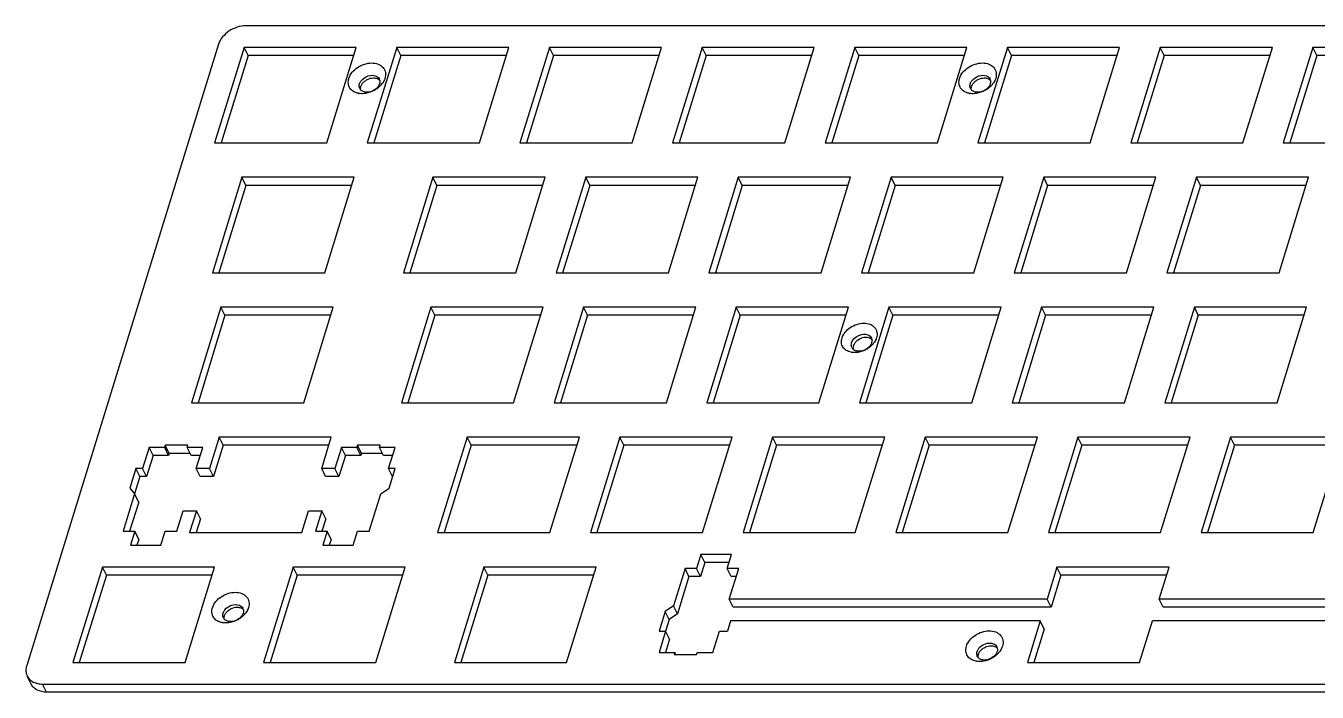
# Model space of a CAD drawing. Header units: millimetres. Extents: x 860 to 1613, y 275 to 580.
# Drawn here: x 1290.3 to 1438.7, y 463.2 to 539.8 of the extents above; entities that cross this region are included whole.
import ezdxf

# ---------------------------------------------------------------- set-up
doc = ezdxf.new("R2010")
doc.units = ezdxf.units.MM

msp = doc.modelspace()

# ---------------------------------------------------------------- linework, layer by layer
at = {"color": 7, "linetype": 'Continuous'}
for p, q in [((1610.36, 539.75), (1315.62, 539.75)), ((1312.48, 537.64), (1290.43, 466.27)), ((1315.41, 537.28), (1312.02, 526.32)), ((1315.87, 536.35), (1315.41, 537.28)), ((1328.3, 537.28), (1315.41, 537.28)), ((1324.91, 526.32), (1328.3, 537.28)), ((1332.96, 537.28), (1329.57, 526.32)), ((1333.41, 536.35), (1332.96, 537.28)), ((1345.85, 537.28), (1332.96, 537.28)), ((1342.46, 526.32), (1345.85, 537.28)), ((1350.5, 537.28), (1347.11, 526.32)), ((1350.96, 536.35), (1350.5, 537.28)), ((1363.4, 537.28), (1350.5, 537.28)), ((1360.01, 526.32), (1363.4, 537.28)), ((1368.05, 537.28), (1364.66, 526.32)), ((1368.51, 536.35), (1368.05, 537.28)), ((1380.94, 537.28), (1368.05, 537.28)), ((1377.55, 526.32), (1380.94, 537.28)), ((1385.59, 537.28), (1382.2, 526.32)), ((1386.05, 536.35), (1385.59, 537.28)), ((1398.49, 537.28), (1385.59, 537.28)), ((1395.1, 526.32), (1398.49, 537.28)), ((1403.14, 537.28), (1399.75, 526.32)), ((1403.6, 536.35), (1403.14, 537.28)), ((1416.03, 537.28), (1403.14, 537.28)), ((1412.65, 526.32), (1416.03, 537.28)), ((1420.69, 537.28), (1417.3, 526.32)), ((1421.14, 536.35), (1420.69, 537.28)), ((1433.58, 537.28), (1420.69, 537.28)), ((1430.19, 526.32), (1433.58, 537.28)), ((1438.23, 537.28), (1434.84, 526.32)), ((1438.69, 536.35), (1438.23, 537.28)), ((1451.13, 537.28), (1438.23, 537.28)), ((1315.87, 536.35), (1312.77, 526.32)), ((1328.02, 536.35), (1315.87, 536.35)), ((1333.41, 536.35), (1330.31, 526.32)), ((1345.56, 536.35), (1333.41, 536.35)), ((1350.96, 536.35), (1347.86, 526.32)), ((1363.11, 536.35), (1350.96, 536.35)), ((1368.51, 536.35), (1365.4, 526.32)), ((1380.65, 536.35), (1368.51, 536.35)), ((1386.05, 536.35), (1382.95, 526.32)), ((1398.2, 536.35), (1386.05, 536.35)), ((1403.6, 536.35), (1400.5, 526.32)), ((1415.75, 536.35), (1403.6, 536.35)), ((1421.14, 536.35), (1418.04, 526.32)), ((1433.29, 536.35), (1421.14, 536.35)), ((1438.69, 536.35), (1435.59, 526.32)), ((1450.84, 536.35), (1438.69, 536.35)), ((1312.02, 526.32), (1324.91, 526.32)), ((1329.57, 526.32), (1342.46, 526.32)), ((1347.11, 526.32), (1360.01, 526.32)), ((1364.66, 526.32), (1377.55, 526.32)), ((1382.2, 526.32), (1395.1, 526.32)), ((1399.75, 526.32), (1412.65, 526.32)), ((1417.3, 526.32), (1430.19, 526.32)), ((1434.84, 526.32), (1447.74, 526.32)), ((1315.17, 522.36), (1311.78, 511.39)), ((1315.63, 521.43), (1312.53, 511.39)), ((1315.63, 521.43), (1315.17, 522.36)), ((1328.07, 522.36), (1315.17, 522.36)), ((1327.78, 521.43), (1315.63, 521.43)), ((1324.68, 511.39), (1328.07, 522.36)), ((1337.12, 522.36), (1333.73, 511.39)), ((1337.58, 521.43), (1334.48, 511.39)), ((1337.58, 521.43), (1337.12, 522.36)), ((1350.02, 522.36), (1337.12, 522.36)), ((1349.73, 521.43), (1337.58, 521.43)), ((1346.63, 511.39), (1350.02, 522.36)), ((1354.67, 522.36), (1351.28, 511.39)), ((1355.13, 521.43), (1352.02, 511.39)), ((1355.13, 521.43), (1354.67, 522.36)), ((1367.56, 522.36), (1354.67, 522.36)), ((1367.27, 521.43), (1355.13, 521.43)), ((1364.17, 511.39), (1367.56, 522.36)), ((1372.21, 522.36), (1368.83, 511.39)), ((1372.67, 521.43), (1369.57, 511.39)), ((1372.67, 521.43), (1372.21, 522.36)), ((1385.11, 522.36), (1372.21, 522.36)), ((1384.82, 521.43), (1372.67, 521.43)), ((1381.72, 511.39), (1385.11, 522.36)), ((1389.76, 522.36), (1386.37, 511.39)), ((1390.22, 521.43), (1387.12, 511.39)), ((1390.22, 521.43), (1389.76, 522.36)), ((1402.66, 522.36), (1389.76, 522.36)), ((1402.37, 521.43), (1390.22, 521.43)), ((1399.27, 511.39), (1402.66, 522.36)), ((1407.31, 522.36), (1403.92, 511.39)), ((1407.76, 521.43), (1404.66, 511.39)), ((1407.76, 521.43), (1407.31, 522.36)), ((1420.2, 522.36), (1407.31, 522.36)), ((1419.91, 521.43), (1407.76, 521.43)), ((1416.81, 511.39), (1420.2, 522.36)), ((1424.85, 522.36), (1421.46, 511.39)), ((1425.31, 521.43), (1422.21, 511.39)), ((1425.31, 521.43), (1424.85, 522.36)), ((1437.75, 522.36), (1424.85, 522.36)), ((1437.46, 521.43), (1425.31, 521.43)), ((1434.36, 511.39), (1437.75, 522.36)), ((1311.78, 511.39), (1324.68, 511.39)), ((1333.73, 511.39), (1346.63, 511.39)), ((1351.28, 511.39), (1364.17, 511.39)), ((1368.83, 511.39), (1381.72, 511.39)), ((1386.37, 511.39), (1399.27, 511.39)), ((1403.92, 511.39), (1416.81, 511.39)), ((1421.46, 511.39), (1434.36, 511.39)), ((1312.76, 507.44), (1309.37, 496.47)), ((1313.22, 506.51), (1310.12, 496.47)), ((1313.22, 506.51), (1312.76, 507.44)), ((1325.66, 507.44), (1312.76, 507.44)), ((1325.37, 506.51), (1313.22, 506.51)), ((1322.27, 496.47), (1325.66, 507.44)), ((1336.89, 507.44), (1333.5, 496.47)), ((1337.34, 506.51), (1334.24, 496.47)), ((1337.34, 506.51), (1336.89, 507.44)), ((1349.78, 507.44), (1336.89, 507.44)), ((1349.49, 506.51), (1337.34, 506.51)), ((1346.39, 496.47), (1349.78, 507.44)), ((1354.43, 507.44), (1351.04, 496.47)), ((1354.89, 506.51), (1351.79, 496.47)), ((1354.89, 506.51), (1354.43, 507.44)), ((1367.33, 507.44), (1354.43, 507.44)), ((1367.04, 506.51), (1354.89, 506.51)), ((1363.94, 496.47), (1367.33, 507.44)), ((1371.98, 507.44), (1368.59, 496.47)), ((1372.44, 506.51), (1369.33, 496.47)), ((1372.44, 506.51), (1371.98, 507.44)), ((1384.87, 507.44), (1371.98, 507.44)), ((1384.58, 506.51), (1372.44, 506.51)), ((1381.48, 496.47), (1384.87, 507.44)), ((1389.52, 507.44), (1386.13, 496.47)), ((1389.98, 506.51), (1386.88, 496.47)), ((1389.98, 506.51), (1389.52, 507.44)), ((1402.42, 507.44), (1389.52, 507.44)), ((1402.13, 506.51), (1389.98, 506.51)), ((1399.03, 496.47), (1402.42, 507.44)), ((1407.07, 507.44), (1403.68, 496.47)), ((1407.53, 506.51), (1404.43, 496.47)), ((1407.53, 506.51), (1407.07, 507.44)), ((1419.96, 507.44), (1407.07, 507.44)), ((1419.68, 506.51), (1407.53, 506.51)), ((1416.58, 496.47), (1419.96, 507.44)), ((1424.62, 507.44), (1421.23, 496.47)), ((1425.07, 506.51), (1421.97, 496.47)), ((1425.07, 506.51), (1424.62, 507.44)), ((1437.51, 507.44), (1424.62, 507.44)), ((1437.22, 506.51), (1425.07, 506.51)), ((1434.12, 496.47), (1437.51, 507.44)), ((1309.37, 496.47), (1322.27, 496.47)), ((1333.5, 496.47), (1346.39, 496.47)), ((1351.04, 496.47), (1363.94, 496.47)), ((1368.59, 496.47), (1381.48, 496.47)), ((1386.13, 496.47), (1399.03, 496.47)), ((1403.68, 496.47), (1416.58, 496.47)), ((1421.23, 496.47), (1434.12, 496.47)), ((1304.49, 491.34), (1303.74, 488.91)), ((1304.95, 490.41), (1304.49, 491.34)), ((1306.29, 491.34), (1304.49, 491.34)), ((1306.36, 491.58), (1306.29, 491.34)), ((1306.74, 490.41), (1306.29, 491.34)), ((1306.82, 490.64), (1306.36, 491.58)), ((1308.94, 491.58), (1306.36, 491.58)), ((1308.87, 491.34), (1308.94, 491.58)), ((1309.32, 490.41), (1308.87, 491.34)), ((1310.66, 491.34), (1308.87, 491.34)), ((1309.91, 488.91), (1310.66, 491.34)), ((1312.54, 492.52), (1311.43, 488.91)), ((1313, 491.58), (1311.89, 487.98)), ((1313, 491.58), (1312.54, 492.52)), ((1325.44, 492.52), (1312.54, 492.52)), ((1325.15, 491.58), (1313, 491.58)), ((1324.33, 488.91), (1325.44, 492.52)), ((1326.6, 491.34), (1325.85, 488.91)), ((1327.05, 490.41), (1326.6, 491.34)), ((1328.39, 491.34), (1326.6, 491.34)), ((1328.46, 491.58), (1328.39, 491.34)), ((1328.85, 490.41), (1328.39, 491.34)), ((1328.92, 490.64), (1328.46, 491.58)), ((1331.04, 491.58), (1328.46, 491.58)), ((1330.97, 491.34), (1331.04, 491.58)), ((1331.43, 490.41), (1330.97, 491.34)), ((1332.77, 491.34), (1330.97, 491.34)), ((1332.02, 488.91), (1332.77, 491.34)), ((1341.05, 492.52), (1337.66, 481.55)), ((1341.51, 491.58), (1338.41, 481.55)), ((1341.51, 491.58), (1341.05, 492.52)), ((1353.95, 492.52), (1341.05, 492.52)), ((1353.66, 491.58), (1341.51, 491.58)), ((1350.56, 481.55), (1353.95, 492.52)), ((1358.6, 492.52), (1355.21, 481.55)), ((1359.06, 491.58), (1355.95, 481.55)), ((1359.06, 491.58), (1358.6, 492.52)), ((1371.49, 492.52), (1358.6, 492.52)), ((1371.2, 491.58), (1359.06, 491.58)), ((1368.1, 481.55), (1371.49, 492.52)), ((1376.14, 492.52), (1372.76, 481.55)), ((1376.6, 491.58), (1373.5, 481.55)), ((1376.6, 491.58), (1376.14, 492.52)), ((1389.04, 492.52), (1376.14, 492.52)), ((1388.75, 491.58), (1376.6, 491.58)), ((1385.65, 481.55), (1389.04, 492.52)), ((1393.69, 492.52), (1390.3, 481.55)), ((1394.15, 491.58), (1391.05, 481.55)), ((1394.15, 491.58), (1393.69, 492.52)), ((1406.59, 492.52), (1393.69, 492.52)), ((1406.3, 491.58), (1394.15, 491.58)), ((1403.2, 481.55), (1406.59, 492.52)), ((1411.24, 492.52), (1407.85, 481.55)), ((1411.69, 491.58), (1408.59, 481.55)), ((1411.69, 491.58), (1411.24, 492.52)), ((1424.13, 492.52), (1411.24, 492.52)), ((1423.84, 491.58), (1411.69, 491.58)), ((1420.74, 481.55), (1424.13, 492.52)), ((1428.78, 492.52), (1425.39, 481.55)), ((1429.24, 491.58), (1426.14, 481.55)), ((1429.24, 491.58), (1428.78, 492.52)), ((1441.68, 492.52), (1428.78, 492.52)), ((1441.39, 491.58), (1429.24, 491.58)), ((1438.29, 481.55), (1441.68, 492.52)), ((1304.95, 490.41), (1304.2, 487.98)), ((1306.74, 490.41), (1304.95, 490.41)), ((1306.82, 490.64), (1306.74, 490.41)), ((1309.21, 490.64), (1306.82, 490.64)), ((1310.37, 490.41), (1309.32, 490.41)), ((1327.05, 490.41), (1326.3, 487.98)), ((1328.85, 490.41), (1327.05, 490.41)), ((1328.92, 490.64), (1328.85, 490.41)), ((1331.31, 490.64), (1328.92, 490.64)), ((1332.48, 490.41), (1331.43, 490.41)), ((1302.98, 488.91), (1302.28, 486.64)), ((1303.44, 487.98), (1302.98, 488.91)), ((1303.74, 488.91), (1302.98, 488.91)), ((1304.2, 487.98), (1303.74, 488.91)), ((1310.37, 487.98), (1309.91, 488.91)), ((1311.43, 488.91), (1309.91, 488.91)), ((1311.89, 487.98), (1311.43, 488.91)), ((1324.78, 487.98), (1324.33, 488.91)), ((1325.85, 488.91), (1324.33, 488.91)), ((1326.3, 487.98), (1325.85, 488.91)), ((1332.47, 487.98), (1332.02, 488.91)), ((1332.78, 488.91), (1332.02, 488.91)), ((1332.07, 486.64), (1332.78, 488.91)), ((1303.44, 487.98), (1302.83, 486)), ((1304.2, 487.98), (1303.44, 487.98)), ((1311.89, 487.98), (1310.37, 487.98)), ((1326.3, 487.98), (1324.78, 487.98)), ((1302.84, 485.99), (1301.51, 481.71)), ((1302.28, 486.64), (1302.84, 485.99)), ((1303.3, 485.06), (1302.84, 485.99)), ((1329.79, 481.71), (1331.12, 485.99)), ((1331.12, 485.99), (1332.07, 486.64)), ((1303.3, 485.06), (1302.26, 481.71)), ((1307.68, 481.71), (1308.41, 484.06)), ((1308.41, 484.06), (1309.93, 484.06)), ((1309.93, 484.06), (1309.16, 481.55)), ((1310.39, 483.12), (1309.93, 484.06)), ((1322.05, 481.55), (1322.83, 484.06)), ((1322.83, 484.06), (1324.35, 484.06)), ((1324.35, 484.06), (1323.62, 481.71)), ((1324.8, 483.12), (1324.35, 484.06)), ((1310.39, 483.12), (1309.9, 481.55)), ((1324.8, 483.12), (1324.36, 481.71)), ((1301.51, 481.71), (1302.85, 481.71)), ((1302.85, 481.71), (1302.35, 480.1)), ((1303.31, 480.77), (1302.85, 481.71)), ((1305.85, 480.1), (1306.35, 481.71)), ((1306.35, 481.71), (1307.68, 481.71)), ((1309.16, 481.55), (1322.05, 481.55)), ((1323.62, 481.71), (1324.95, 481.71)), ((1324.95, 481.71), (1324.46, 480.1)), ((1325.41, 480.77), (1324.95, 481.71)), ((1327.96, 480.1), (1328.45, 481.71)), ((1328.45, 481.71), (1329.79, 481.71)), ((1337.66, 481.55), (1350.56, 481.55)), ((1355.21, 481.55), (1368.1, 481.55)), ((1372.76, 481.55), (1385.65, 481.55)), ((1390.3, 481.55), (1403.2, 481.55)), ((1407.85, 481.55), (1420.74, 481.55)), ((1425.39, 481.55), (1438.29, 481.55)), ((1302.35, 480.1), (1305.85, 480.1)), ((1303.31, 480.77), (1303.1, 480.1)), ((1324.46, 480.1), (1327.96, 480.1)), ((1325.41, 480.77), (1325.2, 480.1)), ((1367.92, 479.04), (1367.42, 477.44)), ((1368.38, 478.11), (1367.88, 476.5)), ((1368.38, 478.11), (1367.92, 479.04)), ((1371.42, 479.04), (1367.92, 479.04)), ((1371.13, 478.11), (1368.38, 478.11)), ((1370.92, 477.44), (1371.42, 479.04)), ((1299.13, 477.59), (1295.74, 466.63)), ((1299.59, 476.66), (1296.48, 466.63)), ((1299.59, 476.66), (1299.13, 477.59)), ((1312.02, 477.59), (1299.13, 477.59)), ((1311.73, 476.66), (1299.59, 476.66)), ((1308.63, 466.63), (1312.02, 477.59)), ((1321.05, 477.59), (1317.66, 466.63)), ((1321.51, 476.66), (1318.41, 466.63)), ((1321.51, 476.66), (1321.05, 477.59)), ((1333.94, 477.59), (1321.05, 477.59)), ((1333.66, 476.66), (1321.51, 476.66)), ((1330.56, 466.63), (1333.94, 477.59)), ((1342.97, 477.59), (1339.58, 466.63)), ((1343.43, 476.66), (1340.33, 466.63)), ((1343.43, 476.66), (1342.97, 477.59)), ((1355.87, 477.59), (1342.97, 477.59)), ((1355.58, 476.66), (1343.43, 476.66)), ((1352.48, 466.63), (1355.87, 477.59)), ((1366.09, 477.44), (1364.76, 473.15)), ((1366.54, 476.5), (1365.22, 472.22)), ((1366.54, 476.5), (1366.09, 477.44)), ((1367.42, 477.44), (1366.09, 477.44)), ((1367.88, 476.5), (1366.54, 476.5)), ((1367.88, 476.5), (1367.42, 477.44)), ((1371.38, 476.5), (1370.92, 477.44)), ((1372.26, 477.44), (1370.92, 477.44)), ((1371.17, 473.91), (1372.26, 477.44)), ((1371.97, 476.5), (1371.38, 476.5)), ((1408.83, 477.59), (1407.69, 473.91)), ((1409.28, 476.66), (1408.15, 472.98)), ((1409.28, 476.66), (1408.83, 477.59)), ((1421.72, 477.59), (1408.83, 477.59)), ((1421.43, 476.66), (1409.28, 476.66)), ((1420.58, 473.91), (1421.72, 477.59)), ((1371.63, 472.98), (1371.17, 473.91)), ((1407.69, 473.91), (1371.17, 473.91)), ((1408.15, 472.98), (1407.69, 473.91)), ((1421.04, 472.98), (1420.58, 473.91)), ((1457.1, 473.91), (1420.58, 473.91)), ((1363.8, 472.5), (1363.1, 470.23)), ((1364.76, 473.15), (1363.8, 472.5)), ((1364.26, 471.57), (1363.8, 472.5)), ((1365.22, 472.22), (1364.26, 471.57)), ((1365.22, 472.22), (1364.76, 473.15)), ((1408.15, 472.98), (1371.63, 472.98)), ((1457.56, 472.98), (1421.04, 472.98)), ((1364.26, 471.57), (1363.85, 470.23)), ((1371.32, 471.41), (1370.95, 470.23)), ((1406.91, 471.41), (1371.32, 471.41)), ((1406.91, 471.41), (1405.44, 466.63)), ((1407.37, 470.47), (1406.18, 466.63)), ((1407.37, 470.47), (1406.91, 471.41)), ((1418.33, 466.63), (1419.81, 471.41)), ((1455.41, 471.41), (1419.81, 471.41)), ((1363.1, 470.23), (1363.86, 470.23)), ((1363.86, 470.23), (1363.11, 467.8)), ((1364.32, 469.3), (1363.86, 470.23)), ((1364.32, 469.3), (1363.86, 467.8)), ((1369.28, 467.8), (1370.03, 470.23)), ((1370.03, 470.23), (1370.95, 470.23)), ((1363.11, 467.8), (1364.91, 467.8)), ((1364.91, 467.8), (1364.83, 467.57)), ((1364.83, 467.57), (1367.41, 467.57)), ((1365.02, 467.57), (1364.91, 467.8)), ((1367.41, 467.57), (1367.48, 467.8)), ((1367.48, 467.8), (1369.28, 467.8)), ((1295.74, 466.63), (1308.63, 466.63)), ((1317.66, 466.63), (1330.56, 466.63)), ((1339.58, 466.63), (1352.48, 466.63)), ((1405.44, 466.63), (1418.33, 466.63)), ((1290.95, 464.15), (1290.49, 465.08)), ((1292.72, 463.23), (1292.26, 464.16)), ((1292.26, 464.16), (1587, 464.16)), ((1587.46, 463.23), (1292.72, 463.23))]:
    msp.add_line(p, q, dxfattribs=at)
for centre, radius, start, end in [((1329.34, 532.84), 0.702, 183.9736, 190.0004), ((1330.36, 533.36), 0.663, 10.921, 26.0673), ((1329.3, 534.58), 2.47, 318.4654, 323.5957), ((1399.53, 532.84), 0.702, 183.9736, 190.0004), ((1400.54, 533.36), 0.663, 10.921, 26.0673), ((1399.49, 534.58), 2.47, 318.4654, 323.5957), ((1328.95, 534), 2.04, 259.0694, 261.075), ((1329.31, 532.84), 0.663, 206.2153, 220.9517), ((1399.13, 534), 2.04, 259.0694, 261.075), ((1399.49, 532.84), 0.663, 206.2153, 220.9517), ((1385.91, 504.72), 2.34, 319.6081, 323.6051), ((1385.55, 504.18), 1.95, 258.5807, 261.0785), ((1385.86, 503.1), 0.663, 206.2151, 220.9437), ((1385.87, 503.11), 0.685, 220.9417, 224.2253), ((1313.67, 472.06), 0.702, 183.9736, 190.0004), ((1314.68, 472.57), 0.663, 10.921, 26.0673), ((1313.62, 473.8), 2.47, 318.4654, 323.5957), ((1313.27, 473.22), 2.04, 259.0694, 261.075), ((1313.63, 472.05), 0.663, 206.2153, 220.9517), ((1400.31, 467.63), 0.702, 183.9736, 190.0004), ((1401.32, 468.14), 0.663, 10.921, 26.0673), ((1400.26, 469.37), 2.47, 318.4654, 323.5957), ((1399.91, 468.79), 2.04, 259.0694, 261.075), ((1400.27, 467.63), 0.663, 206.2153, 220.9517)]:
    msp.add_arc(centre, radius, start, end, dxfattribs=at)
for points, knots in [([(1315.62, 539.75), (1315.28, 539.75), (1314.59, 539.63), (1313.39, 539.06), (1312.67, 538.24), (1312.48, 537.64)], [0, 0, 0, 0, 0.254925, 0.51963, 1, 1, 1, 1]), ([(1327.46, 533.72), (1327.61, 534.23), (1328.21, 534.9), (1329.21, 535.38), (1330.04, 535.53), (1330.81, 535.41), (1331.42, 535.02), (1331.72, 534.39), (1331.67, 533.93), (1331.6, 533.72)], [0, 0, 0, 0, 0.262749, 0.407559, 0.546976, 0.67291, 0.783953, 0.88842, 1, 1, 1, 1]), ([(1397.64, 533.72), (1397.8, 534.23), (1398.4, 534.9), (1399.4, 535.38), (1400.23, 535.53), (1401, 535.41), (1401.6, 535.02), (1401.9, 534.39), (1401.85, 533.93), (1401.79, 533.72)], [0, 0, 0, 0, 0.262749, 0.407559, 0.546976, 0.67291, 0.783953, 0.88842, 1, 1, 1, 1]), ([(1328.56, 532), (1328.36, 532.03), (1327.97, 532.17), (1327.54, 532.58), (1327.35, 533.14), (1327.4, 533.53), (1327.46, 533.72)], [0, 0, 0, 0, 0.267424, 0.509809, 0.746349, 1, 1, 1, 1]), ([(1328.64, 532.8), (1328.64, 532.82), (1328.64, 532.92), (1328.66, 533.02), (1328.68, 533.1)], [0, 0, 0, 0, 0.242712, 1, 1, 1, 1]), ([(1328.68, 533.1), (1328.69, 533.13), (1328.74, 533.26), (1328.82, 533.39), (1328.89, 533.47)], [0, 0, 0, 0, 0.23808, 1, 1, 1, 1]), ([(1328.83, 532.79), (1328.84, 532.82), (1328.89, 532.95), (1328.97, 533.08), (1329.04, 533.16)], [0, 0, 0, 0, 0.238075, 1, 1, 1, 1]), ([(1328.89, 533.47), (1329.08, 533.72), (1329.62, 534.07), (1330.28, 534.11), (1330.55, 534)], [0, 0, 0, 0, 0.518429, 1, 1, 1, 1]), ([(1329.04, 533.16), (1329.06, 533.19), (1329.16, 533.31), (1329.29, 533.41), (1329.39, 533.48)], [0, 0, 0, 0, 0.243529, 1, 1, 1, 1]), ([(1329.39, 533.48), (1329.45, 533.52), (1329.73, 533.68), (1330.05, 533.77), (1330.29, 533.77)], [0, 0, 0, 0, 0.256167, 1, 1, 1, 1]), ([(1330.29, 533.77), (1330.43, 533.77), (1330.7, 533.73), (1330.93, 533.57), (1331.01, 533.48)], [0, 0, 0, 0, 0.531428, 1, 1, 1, 1]), ([(1330.55, 534), (1330.64, 533.97), (1330.8, 533.87), (1330.92, 533.73), (1330.96, 533.65)], [0, 0, 0, 0, 0.516682, 1, 1, 1, 1]), ([(1331.15, 532.94), (1331.12, 532.91), (1331, 532.78), (1330.87, 532.67), (1330.77, 532.59)], [0, 0, 0, 0, 0.245842, 1, 1, 1, 1]), ([(1330.98, 533.1), (1330.97, 533.06), (1330.92, 532.93), (1330.85, 532.81), (1330.78, 532.72)], [0, 0, 0, 0, 0.23808, 1, 1, 1, 1]), ([(1331.6, 533.72), (1331.58, 533.67), (1331.51, 533.45), (1331.39, 533.25), (1331.29, 533.12)], [0, 0, 0, 0, 0.23932, 1, 1, 1, 1]), ([(1398.75, 532), (1398.54, 532.03), (1398.16, 532.17), (1397.72, 532.58), (1397.53, 533.14), (1397.58, 533.53), (1397.64, 533.72)], [0, 0, 0, 0, 0.267424, 0.509809, 0.746349, 1, 1, 1, 1]), ([(1398.83, 532.8), (1398.83, 532.82), (1398.83, 532.92), (1398.84, 533.02), (1398.87, 533.1)], [0, 0, 0, 0, 0.242712, 1, 1, 1, 1]), ([(1398.87, 533.1), (1398.88, 533.13), (1398.93, 533.26), (1399, 533.39), (1399.07, 533.47)], [0, 0, 0, 0, 0.23808, 1, 1, 1, 1]), ([(1399.02, 532.79), (1399.03, 532.82), (1399.08, 532.95), (1399.16, 533.08), (1399.22, 533.16)], [0, 0, 0, 0, 0.238075, 1, 1, 1, 1]), ([(1399.07, 533.47), (1399.27, 533.72), (1399.8, 534.07), (1400.46, 534.11), (1400.74, 534)], [0, 0, 0, 0, 0.518429, 1, 1, 1, 1]), ([(1399.22, 533.16), (1399.25, 533.19), (1399.35, 533.31), (1399.47, 533.41), (1399.57, 533.48)], [0, 0, 0, 0, 0.243529, 1, 1, 1, 1]), ([(1399.57, 533.48), (1399.64, 533.52), (1399.91, 533.68), (1400.24, 533.77), (1400.47, 533.77)], [0, 0, 0, 0, 0.256167, 1, 1, 1, 1]), ([(1400.47, 533.77), (1400.61, 533.77), (1400.88, 533.73), (1401.12, 533.57), (1401.2, 533.48)], [0, 0, 0, 0, 0.531428, 1, 1, 1, 1]), ([(1400.74, 534), (1400.83, 533.97), (1400.99, 533.87), (1401.1, 533.73), (1401.14, 533.65)], [0, 0, 0, 0, 0.516682, 1, 1, 1, 1]), ([(1401.34, 532.94), (1401.31, 532.91), (1401.19, 532.78), (1401.06, 532.67), (1400.95, 532.59)], [0, 0, 0, 0, 0.245842, 1, 1, 1, 1]), ([(1401.17, 533.1), (1401.16, 533.06), (1401.11, 532.93), (1401.03, 532.81), (1400.97, 532.72)], [0, 0, 0, 0, 0.23808, 1, 1, 1, 1]), ([(1401.79, 533.72), (1401.77, 533.67), (1401.69, 533.45), (1401.58, 533.25), (1401.47, 533.12)], [0, 0, 0, 0, 0.23932, 1, 1, 1, 1]), ([(1329.35, 531.98), (1329.29, 531.97), (1329.05, 531.95), (1328.81, 531.96), (1328.63, 531.98)], [0, 0, 0, 0, 0.258608, 1, 1, 1, 1]), ([(1329.53, 532.12), (1329.39, 532.12), (1329.12, 532.16), (1328.89, 532.31), (1328.81, 532.4)], [0, 0, 0, 0, 0.531428, 1, 1, 1, 1]), ([(1330.77, 532.59), (1330.66, 532.51), (1330.23, 532.22), (1329.73, 532.04), (1329.35, 531.98)], [0, 0, 0, 0, 0.251477, 1, 1, 1, 1]), ([(1330.78, 532.72), (1330.71, 532.63), (1330.37, 532.3), (1329.88, 532.12), (1329.53, 532.12)], [0, 0, 0, 0, 0.248299, 1, 1, 1, 1]), ([(1399.54, 531.98), (1399.47, 531.97), (1399.24, 531.95), (1398.99, 531.96), (1398.82, 531.98)], [0, 0, 0, 0, 0.258608, 1, 1, 1, 1]), ([(1399.72, 532.12), (1399.57, 532.12), (1399.3, 532.16), (1399.07, 532.31), (1398.99, 532.4)], [0, 0, 0, 0, 0.531428, 1, 1, 1, 1]), ([(1400.95, 532.59), (1400.85, 532.51), (1400.42, 532.22), (1399.92, 532.04), (1399.54, 531.98)], [0, 0, 0, 0, 0.251477, 1, 1, 1, 1]), ([(1400.97, 532.72), (1400.89, 532.63), (1400.55, 532.3), (1400.07, 532.12), (1399.72, 532.12)], [0, 0, 0, 0, 0.248299, 1, 1, 1, 1]), ([(1384.13, 503.91), (1384.28, 504.4), (1384.85, 505.04), (1385.81, 505.5), (1386.6, 505.64), (1387.34, 505.53), (1387.91, 505.15), (1388.2, 504.55), (1388.15, 504.12), (1388.09, 503.91)], [0, 0, 0, 0, 0.262749, 0.407559, 0.546976, 0.67291, 0.783953, 0.88842, 1, 1, 1, 1]), ([(1385.17, 502.27), (1384.98, 502.31), (1384.61, 502.44), (1384.2, 502.83), (1384.02, 503.36), (1384.07, 503.73), (1384.13, 503.91)], [0, 0, 0, 0, 0.266958, 0.50926, 0.746061, 1, 1, 1, 1]), ([(1385.2, 503), (1385.2, 503.02), (1385.19, 503.14), (1385.21, 503.27), (1385.23, 503.35)], [0, 0, 0, 0, 0.241714, 1, 1, 1, 1]), ([(1385.23, 503.35), (1385.34, 503.71), (1385.94, 504.28), (1386.76, 504.39), (1387.1, 504.26)], [0, 0, 0, 0, 0.500912, 1, 1, 1, 1]), ([(1385.97, 503.67), (1385.93, 503.65), (1385.81, 503.56), (1385.69, 503.45), (1385.62, 503.36)], [0, 0, 0, 0, 0.256298, 1, 1, 1, 1]), ([(1386.87, 503.96), (1386.79, 503.96), (1386.47, 503.93), (1386.17, 503.81), (1385.97, 503.67)], [0, 0, 0, 0, 0.242115, 1, 1, 1, 1]), ([(1387.29, 503.89), (1387.26, 503.9), (1387.12, 503.94), (1386.98, 503.96), (1386.87, 503.96)], [0, 0, 0, 0, 0.238889, 1, 1, 1, 1]), ([(1387.1, 504.26), (1387.19, 504.22), (1387.35, 504.13), (1387.47, 503.98), (1387.51, 503.9)], [0, 0, 0, 0, 0.516681, 1, 1, 1, 1]), ([(1387.57, 503.7), (1387.55, 503.72), (1387.47, 503.8), (1387.37, 503.85), (1387.29, 503.89)], [0, 0, 0, 0, 0.241682, 1, 1, 1, 1]), ([(1387.69, 503.21), (1387.66, 503.17), (1387.54, 503.04), (1387.4, 502.92), (1387.29, 502.83)], [0, 0, 0, 0, 0.245317, 1, 1, 1, 1]), ([(1387.53, 503.35), (1387.52, 503.32), (1387.48, 503.19), (1387.4, 503.06), (1387.33, 502.98)], [0, 0, 0, 0, 0.238077, 1, 1, 1, 1]), ([(1388.09, 503.91), (1388.07, 503.86), (1388, 503.66), (1387.89, 503.47), (1387.79, 503.34)], [0, 0, 0, 0, 0.239316, 1, 1, 1, 1]), ([(1385.94, 502.25), (1385.88, 502.25), (1385.65, 502.22), (1385.42, 502.23), (1385.25, 502.25)], [0, 0, 0, 0, 0.258607, 1, 1, 1, 1]), ([(1385.42, 502.98), (1385.41, 502.95), (1385.37, 502.83), (1385.37, 502.7), (1385.39, 502.61)], [0, 0, 0, 0, 0.260923, 1, 1, 1, 1]), ([(1386.08, 502.37), (1385.95, 502.37), (1385.69, 502.41), (1385.46, 502.55), (1385.38, 502.63)], [0, 0, 0, 0, 0.529958, 1, 1, 1, 1]), ([(1387.29, 502.83), (1387.19, 502.75), (1386.78, 502.48), (1386.3, 502.31), (1385.94, 502.25)], [0, 0, 0, 0, 0.251479, 1, 1, 1, 1]), ([(1387.33, 502.98), (1387.26, 502.89), (1386.92, 502.56), (1386.44, 502.37), (1386.08, 502.37)], [0, 0, 0, 0, 0.248302, 1, 1, 1, 1]), ([(1311.78, 472.93), (1311.94, 473.44), (1312.54, 474.12), (1313.54, 474.59), (1314.37, 474.74), (1315.14, 474.62), (1315.74, 474.23), (1316.04, 473.6), (1315.99, 473.15), (1315.92, 472.93)], [0, 0, 0, 0, 0.262749, 0.407559, 0.546976, 0.67291, 0.783953, 0.88842, 1, 1, 1, 1]), ([(1312.89, 471.21), (1312.68, 471.25), (1312.3, 471.38), (1311.86, 471.8), (1311.67, 472.35), (1311.72, 472.74), (1311.78, 472.93)], [0, 0, 0, 0, 0.267424, 0.509809, 0.746349, 1, 1, 1, 1]), ([(1312.97, 472.01), (1312.97, 472.03), (1312.97, 472.14), (1312.98, 472.24), (1313.01, 472.31)], [0, 0, 0, 0, 0.242712, 1, 1, 1, 1]), ([(1313.01, 472.31), (1313.02, 472.34), (1313.07, 472.48), (1313.14, 472.6), (1313.21, 472.69)], [0, 0, 0, 0, 0.23808, 1, 1, 1, 1]), ([(1313.16, 472), (1313.17, 472.03), (1313.22, 472.17), (1313.29, 472.29), (1313.36, 472.37)], [0, 0, 0, 0, 0.238075, 1, 1, 1, 1]), ([(1313.21, 472.69), (1313.41, 472.93), (1313.94, 473.29), (1314.6, 473.32), (1314.88, 473.22)], [0, 0, 0, 0, 0.518429, 1, 1, 1, 1]), ([(1313.36, 472.37), (1313.39, 472.4), (1313.49, 472.52), (1313.61, 472.63), (1313.71, 472.69)], [0, 0, 0, 0, 0.243529, 1, 1, 1, 1]), ([(1313.71, 472.69), (1313.78, 472.74), (1314.05, 472.9), (1314.38, 472.98), (1314.61, 472.98)], [0, 0, 0, 0, 0.256167, 1, 1, 1, 1]), ([(1315.11, 471.94), (1315.03, 471.84), (1314.69, 471.51), (1314.21, 471.33), (1313.85, 471.33)], [0, 0, 0, 0, 0.248299, 1, 1, 1, 1]), ([(1314.61, 472.98), (1314.75, 472.98), (1315.02, 472.94), (1315.26, 472.79), (1315.34, 472.69)], [0, 0, 0, 0, 0.531428, 1, 1, 1, 1]), ([(1314.88, 473.22), (1314.96, 473.18), (1315.13, 473.09), (1315.24, 472.94), (1315.28, 472.86)], [0, 0, 0, 0, 0.516682, 1, 1, 1, 1]), ([(1315.47, 472.16), (1315.45, 472.13), (1315.33, 472), (1315.19, 471.88), (1315.09, 471.8)], [0, 0, 0, 0, 0.245842, 1, 1, 1, 1]), ([(1315.31, 472.31), (1315.3, 472.28), (1315.25, 472.14), (1315.17, 472.02), (1315.11, 471.94)], [0, 0, 0, 0, 0.23808, 1, 1, 1, 1]), ([(1315.92, 472.93), (1315.91, 472.88), (1315.83, 472.67), (1315.72, 472.47), (1315.61, 472.33)], [0, 0, 0, 0, 0.23932, 1, 1, 1, 1]), ([(1313.68, 471.2), (1313.61, 471.19), (1313.38, 471.16), (1313.13, 471.17), (1312.96, 471.2)], [0, 0, 0, 0, 0.258608, 1, 1, 1, 1]), ([(1313.85, 471.33), (1313.71, 471.33), (1313.44, 471.37), (1313.21, 471.52), (1313.13, 471.62)], [0, 0, 0, 0, 0.531428, 1, 1, 1, 1]), ([(1315.09, 471.8), (1314.99, 471.72), (1314.56, 471.43), (1314.06, 471.25), (1313.68, 471.2)], [0, 0, 0, 0, 0.251477, 1, 1, 1, 1]), ([(1398.42, 468.51), (1398.58, 469.01), (1399.18, 469.69), (1400.18, 470.17), (1401.01, 470.31), (1401.78, 470.2), (1402.38, 469.8), (1402.68, 469.18), (1402.63, 468.72), (1402.56, 468.51)], [0, 0, 0, 0, 0.262749, 0.407559, 0.546976, 0.67291, 0.783953, 0.88842, 1, 1, 1, 1]), ([(1399.53, 466.78), (1399.32, 466.82), (1398.94, 466.96), (1398.5, 467.37), (1398.31, 467.93), (1398.36, 468.32), (1398.42, 468.51)], [0, 0, 0, 0, 0.267424, 0.509809, 0.746349, 1, 1, 1, 1]), ([(1399.61, 467.58), (1399.61, 467.61), (1399.6, 467.71), (1399.62, 467.81), (1399.65, 467.89)], [0, 0, 0, 0, 0.242712, 1, 1, 1, 1]), ([(1399.65, 467.89), (1399.66, 467.92), (1399.71, 468.05), (1399.78, 468.17), (1399.85, 468.26)], [0, 0, 0, 0, 0.23808, 1, 1, 1, 1]), ([(1399.8, 467.57), (1399.81, 467.61), (1399.86, 467.74), (1399.93, 467.86), (1400, 467.95)], [0, 0, 0, 0, 0.238075, 1, 1, 1, 1]), ([(1399.85, 468.26), (1400.05, 468.51), (1400.58, 468.86), (1401.24, 468.9), (1401.52, 468.79)], [0, 0, 0, 0, 0.518429, 1, 1, 1, 1]), ([(1400, 467.95), (1400.03, 467.98), (1400.13, 468.1), (1400.25, 468.2), (1400.35, 468.27)], [0, 0, 0, 0, 0.243529, 1, 1, 1, 1]), ([(1400.35, 468.27), (1400.42, 468.31), (1400.69, 468.47), (1401.02, 468.55), (1401.25, 468.55)], [0, 0, 0, 0, 0.256167, 1, 1, 1, 1]), ([(1401.75, 467.51), (1401.67, 467.42), (1401.33, 467.09), (1400.85, 466.91), (1400.49, 466.91)], [0, 0, 0, 0, 0.248299, 1, 1, 1, 1]), ([(1401.25, 468.55), (1401.39, 468.55), (1401.66, 468.51), (1401.9, 468.36), (1401.98, 468.27)], [0, 0, 0, 0, 0.531428, 1, 1, 1, 1]), ([(1401.52, 468.79), (1401.6, 468.76), (1401.77, 468.66), (1401.88, 468.51), (1401.92, 468.44)], [0, 0, 0, 0, 0.516682, 1, 1, 1, 1]), ([(1402.11, 467.73), (1402.09, 467.7), (1401.97, 467.57), (1401.83, 467.45), (1401.73, 467.37)], [0, 0, 0, 0, 0.245842, 1, 1, 1, 1]), ([(1401.95, 467.89), (1401.94, 467.85), (1401.89, 467.72), (1401.81, 467.6), (1401.75, 467.51)], [0, 0, 0, 0, 0.23808, 1, 1, 1, 1]), ([(1402.56, 468.51), (1402.55, 468.45), (1402.47, 468.24), (1402.36, 468.04), (1402.25, 467.9)], [0, 0, 0, 0, 0.23932, 1, 1, 1, 1]), ([(1290.43, 466.27), (1290.36, 466.07), (1290.3, 465.67), (1290.4, 465.26), (1290.49, 465.08)], [0, 0, 0, 0, 0.517356, 1, 1, 1, 1]), ([(1400.32, 466.77), (1400.25, 466.76), (1400.01, 466.74), (1399.77, 466.74), (1399.6, 466.77)], [0, 0, 0, 0, 0.258608, 1, 1, 1, 1]), ([(1400.49, 466.91), (1400.35, 466.91), (1400.08, 466.95), (1399.85, 467.1), (1399.77, 467.19)], [0, 0, 0, 0, 0.531428, 1, 1, 1, 1]), ([(1401.73, 467.37), (1401.63, 467.29), (1401.2, 467.01), (1400.7, 466.83), (1400.32, 466.77)], [0, 0, 0, 0, 0.251477, 1, 1, 1, 1]), ([(1290.49, 465.08), (1290.58, 464.89), (1290.88, 464.53), (1291.3, 464.33), (1291.52, 464.26)], [0, 0, 0, 0, 0.479509, 1, 1, 1, 1]), ([(1292.72, 463.23), (1292.35, 463.23), (1291.79, 463.33), (1291.21, 463.74), (1291.02, 464.01), (1290.95, 464.15)], [0, 0, 0, 0, 0.533222, 0.772268, 1, 1, 1, 1]), ([(1291.52, 464.26), (1291.58, 464.25), (1291.82, 464.18), (1292.07, 464.16), (1292.26, 464.16)], [0, 0, 0, 0, 0.241546, 1, 1, 1, 1])]:
    msp.add_open_spline(points, degree=3, knots=knots, dxfattribs=at)
for points in [[(1328.8, 532.53), (1328.8, 532.62), (1328.81, 532.71), (1328.83, 532.79)], [(1331.02, 533.35), (1331.02, 533.26), (1331.01, 533.18), (1330.98, 533.1)], [(1331.01, 533.48), (1331.02, 533.44), (1331.02, 533.39), (1331.02, 533.35)], [(1398.98, 532.53), (1398.98, 532.62), (1398.99, 532.71), (1399.02, 532.79)], [(1401.21, 533.35), (1401.21, 533.26), (1401.19, 533.18), (1401.17, 533.1)], [(1401.2, 533.48), (1401.2, 533.44), (1401.21, 533.39), (1401.21, 533.35)], [(1328.71, 532.55), (1328.68, 532.6), (1328.66, 532.66), (1328.65, 532.72)], [(1328.81, 532.4), (1328.8, 532.45), (1328.8, 532.49), (1328.8, 532.53)], [(1398.9, 532.55), (1398.87, 532.6), (1398.85, 532.66), (1398.84, 532.72)], [(1398.99, 532.4), (1398.98, 532.45), (1398.98, 532.49), (1398.98, 532.53)], [(1385.51, 503.2), (1385.47, 503.13), (1385.44, 503.06), (1385.42, 502.98)], [(1385.62, 503.36), (1385.58, 503.31), (1385.54, 503.25), (1385.51, 503.2)], [(1387.51, 503.9), (1387.54, 503.84), (1387.56, 503.77), (1387.57, 503.7)], [(1387.57, 503.55), (1387.57, 503.48), (1387.55, 503.42), (1387.53, 503.35)], [(1387.57, 503.7), (1387.57, 503.65), (1387.58, 503.6), (1387.57, 503.55)], [(1385.26, 502.8), (1385.23, 502.86), (1385.21, 502.93), (1385.2, 503)], [(1313.04, 471.76), (1313.01, 471.82), (1312.99, 471.88), (1312.98, 471.94)], [(1313.12, 471.75), (1313.12, 471.83), (1313.13, 471.92), (1313.16, 472)], [(1315.35, 472.56), (1315.35, 472.48), (1315.33, 472.39), (1315.31, 472.31)], [(1315.33, 472.7), (1315.34, 472.65), (1315.35, 472.61), (1315.35, 472.56)], [(1313.13, 471.62), (1313.12, 471.66), (1313.12, 471.7), (1313.12, 471.75)], [(1399.67, 467.33), (1399.65, 467.39), (1399.63, 467.45), (1399.62, 467.51)], [(1399.76, 467.32), (1399.76, 467.41), (1399.77, 467.49), (1399.8, 467.57)], [(1401.99, 468.14), (1401.99, 468.05), (1401.97, 467.97), (1401.95, 467.89)], [(1401.97, 468.27), (1401.98, 468.23), (1401.99, 468.18), (1401.99, 468.14)], [(1399.77, 467.19), (1399.76, 467.23), (1399.76, 467.28), (1399.76, 467.32)]]:
    msp.add_open_spline(points, degree=3, dxfattribs=at)

doc.saveas('drawing.dxf')
